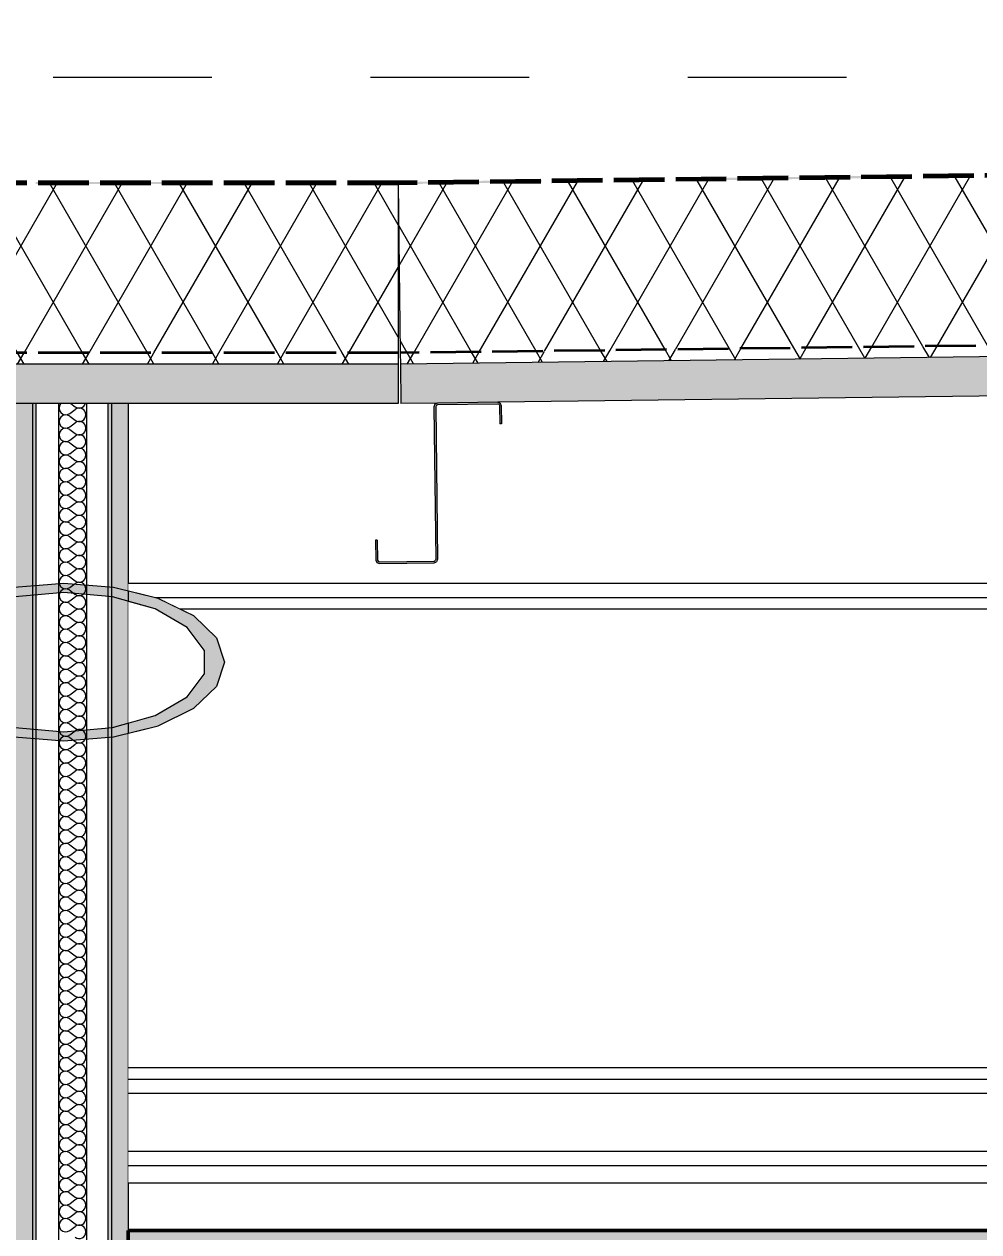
# Model space of a CAD drawing. Header units: millimetres. Extents: x -48147 to 1403542, y -455564 to 18123.
# Drawn here: x 1378454 to 1379303, y -434819 to -433745 of the extents above; entities that cross this region are included whole.
import ezdxf

# ---------------------------------------------------------------- set-up
doc = ezdxf.new("R2010")
doc.units = ezdxf.units.MM
doc.header["$MEASUREMENT"] = 0
for name, pattern in [('Dashed', [2822.222233, 1411.111116, -1411.111116]), ('Hidden Line', [55, 45, -10]), ('Wipeout_Contour', [1000, 0, -1000])]:
    doc.linetypes.add(name, pattern=pattern)
for name, color, linetype, lineweight, true_color in [('0_Pen_No__105', 7, 'Continuous', 15, 0xa6a6a6), ('New_A-20-M_Ceiling_Pen_No__107', 7, 'Continuous', 15, 0xa6a6a6), ('New_A-20-M_Ceiling_Pen_No__29', 7, 'Continuous', 50, 0x2a2a2a), ('New_A-20-M_Roof_Pen_No__147', 7, 'Continuous', 0, 0x606060), ('New_A-20-M_Roof_Pen_No__149', 7, 'Continuous', 0, 0x2a2a2a), ('New_A-20-M_Roof_Pen_No__162', 7, 'Continuous', 0, 0xe47200), ('New_A-20-M_Roof_Pen_No__81', 7, 'Continuous', 20, 0x6a6a6a), ('New_A-25-M_Wall_Int_Pen_No__107', 7, 'Continuous', 15, 0xa6a6a6)]:
    doc.layers.add(name, color=color, linetype=linetype, lineweight=lineweight, true_color=true_color)
for name, color, linetype, lineweight in [('0_Pen_No__85', 8, 'Continuous', 20), ('New_A-20-M_Roof_Pen_No__193', 7, 'Continuous', 18), ('New_A-20-M_Roof_Pen_No__195', 7, 'Continuous', 35), ('New_A-20-M_Roof_Pen_No__4', 7, 'Continuous', 20), ('New_A-20-M_Roof_Pen_No__85', 8, 'Continuous', 20), ('New_A-25-M_Wall_Int_Pen_No__1', 7, 'Continuous', 13), ('New_A-95-D_1_20_Pen_No__1', 7, 'Continuous', 13), ('S-280-M_STRUCT_FRAME.IFC Import_Pen_No__1', 7, 'Continuous', 13), ('S-280-M_STRUCT_FRAME.IFC Import_Pen_No__160', 5, 'Continuous', 200), ('S-280-M_STRUCT_FRAME.IFC Import_Pen_No__90', 8, 'Continuous', 20)]:
    doc.layers.add(name, color=color, linetype=linetype, lineweight=lineweight)
for name, color, linetype in [('New_A-20-M_Ceiling', 7, 'Continuous'), ('New_A-20-M_Roof', 7, 'Continuous'), ('New_A-25-M_Wall_Int', 7, 'Continuous'), ('New_A-95-D_1_20', 7, 'Continuous'), ('S-280-M_STRUCT_FRAME.IFC Import', 7, 'Continuous')]:
    doc.layers.add(name, color=color, linetype=linetype)
doc.styles.add('GENERATED_STYLE_1', font='')
doc.styles.get('GENERATED_STYLE_1').set_extended_font_data('Arial')
doc.dimstyles.new('GENERATED_STYLE__2', dxfattribs={"dimtxt": 125, "dimasz": 47.5, "dimexe": 0.18, "dimexo": 50, "dimgap": 0.09, "dimtad": 1, "dimdec": 0, "dimzin": 0, "dimdsep": 46, "dimtxsty": 'GENERATED_STYLE_1', "dimblk": 'ARROWHEAD_2', "dimblk1": 'ARROWHEAD_2', "dimblk2": 'ARROWHEAD_2', "dimcen": 0.09, "dimclrd": 7, "dimclre": 7, "dimclrt": 7, "dimadec": 0, "dimazin": 0, "dimtfac": 1, "dimtdec": 4, "dimtmove": 0, "dimatfit": 3, "dimfxl": 1, "dimtolj": 1, "dimtzin": 0, "dimarcsym": 0})
doc.dimstyles.new('GENERATED_STYLE__8', dxfattribs={"dimtxt": 0.18, "dimasz": 182.4, "dimexe": 0.18, "dimexo": 0.0625, "dimgap": 0.09, "dimtad": 0, "dimtih": 1, "dimtoh": 1, "dimdec": 4, "dimzin": 0, "dimdsep": 46, "dimcen": 0.09, "dimadec": 0, "dimazin": 0, "dimtfac": 1, "dimtdec": 4, "dimtmove": 0, "dimatfit": 3, "dimldrblk": 'ARROWHEAD_5', "dimfxl": 1, "dimtolj": 1, "dimtzin": 0, "dimarcsym": 0})
pattern_1 = [(60, (1418663.247, -449992.53), (-43.30127, 25), []), (120, (1418663.247, -449992.53), (43.30127, 25), [])]

# ---------------------------------------------------------------- blocks, each defined once
blk = doc.blocks.new('*X43', base_point=(1418663.2, -449992.5))
at = {"layer": 'New_A-25-M_Wall_Int_Pen_No__107', "linetype": 'Continuous'}
for p, q in [((1378494.4, -434091.3), (1378499.2, -434087.8)), ((1378495.3, -434082.5), (1378499.2, -434085.4)), ((1378494.4, -434093.7), (1378499.2, -434097.3)), ((1378494.4, -434103.2), (1378499.2, -434099.7)), ((1378494.4, -434105.6), (1378499.2, -434109.2)), ((1378494.4, -434115.1), (1378499.2, -434111.6)), ((1378494.4, -434117.5), (1378499.2, -434121.1)), ((1378494.4, -434127.1), (1378499.2, -434123.5)), ((1378494.4, -434129.4), (1378499.2, -434133)), ((1378494.4, -434139), (1378499.2, -434135.4)), ((1378494.4, -434141.3), (1378499.2, -434144.9)), ((1378494.4, -434150.9), (1378499.2, -434147.3)), ((1378494.4, -434153.2), (1378499.2, -434156.8)), ((1378494.4, -434162.8), (1378499.2, -434159.2)), ((1378494.4, -434165.1), (1378499.2, -434168.7)), ((1378494.4, -434174.7), (1378499.2, -434171.1)), ((1378494.4, -434177.1), (1378499.2, -434180.6)), ((1378494.4, -434186.6), (1378499.2, -434183)), ((1378494.4, -434189), (1378499.2, -434192.5)), ((1378494.4, -434198.5), (1378499.2, -434194.9)), ((1378494.4, -434200.9), (1378499.2, -434204.4)), ((1378494.4, -434210.4), (1378499.2, -434206.8)), ((1378494.4, -434212.8), (1378499.2, -434216.3)), ((1378494.4, -434222.3), (1378499.2, -434218.7)), ((1378494.4, -434224.7), (1378499.2, -434228.2)), ((1378494.4, -434234.2), (1378499.2, -434230.6)), ((1378494.4, -434236.6), (1378499.2, -434240.1)), ((1378494.4, -434246.1), (1378499.2, -434242.5)), ((1378494.4, -434248.5), (1378499.2, -434252.1)), ((1378494.4, -434258), (1378499.2, -434254.4)), ((1378494.4, -434260.4), (1378499.2, -434264)), ((1378494.4, -434269.9), (1378499.2, -434266.3)), ((1378494.4, -434272.3), (1378499.2, -434275.9)), ((1378494.4, -434281.8), (1378499.2, -434278.2)), ((1378494.4, -434284.2), (1378499.2, -434287.8)), ((1378494.4, -434293.7), (1378499.2, -434290.1)), ((1378494.4, -434296.1), (1378499.2, -434299.7)), ((1378494.4, -434305.6), (1378499.2, -434302.1)), ((1378494.4, -434308), (1378499.2, -434311.6)), ((1378494.4, -434317.5), (1378499.2, -434314)), ((1378494.4, -434319.9), (1378499.2, -434323.5)), ((1378494.4, -434329.4), (1378499.2, -434325.9)), ((1378494.4, -434331.8), (1378499.2, -434335.4)), ((1378494.4, -434341.3), (1378499.2, -434337.8)), ((1378494.4, -434343.7), (1378499.2, -434347.3)), ((1378494.4, -434353.2), (1378499.2, -434349.7)), ((1378494.4, -434355.6), (1378499.2, -434359.2)), ((1378494.4, -434365.1), (1378499.2, -434361.6)), ((1378494.4, -434367.5), (1378499.2, -434371.1)), ((1378494.4, -434377.1), (1378499.2, -434373.5)), ((1378494.4, -434379.4), (1378499.2, -434383)), ((1378494.4, -434389), (1378499.2, -434385.4)), ((1378494.4, -434391.3), (1378499.2, -434394.9)), ((1378494.4, -434400.9), (1378499.2, -434397.3)), ((1378494.4, -434403.2), (1378499.2, -434406.8)), ((1378494.4, -434412.8), (1378499.2, -434409.2)), ((1378494.4, -434415.1), (1378499.2, -434418.7)), ((1378494.4, -434424.7), (1378499.2, -434421.1)), ((1378494.4, -434427.1), (1378499.2, -434430.6)), ((1378494.4, -434436.6), (1378499.2, -434433)), ((1378494.4, -434439), (1378499.2, -434442.5)), ((1378494.4, -434448.5), (1378499.2, -434444.9)), ((1378494.4, -434450.9), (1378499.2, -434454.4)), ((1378494.4, -434460.4), (1378499.2, -434456.8)), ((1378494.4, -434462.8), (1378499.2, -434466.3)), ((1378494.4, -434472.3), (1378499.2, -434468.7)), ((1378494.4, -434474.7), (1378499.2, -434478.2)), ((1378494.4, -434484.2), (1378499.2, -434480.6)), ((1378494.4, -434486.6), (1378499.2, -434490.1)), ((1378494.4, -434496.1), (1378499.2, -434492.5)), ((1378494.4, -434498.5), (1378499.2, -434502.1)), ((1378494.4, -434508), (1378499.2, -434504.4)), ((1378494.4, -434510.4), (1378499.2, -434514)), ((1378494.4, -434519.9), (1378499.2, -434516.3)), ((1378494.4, -434522.3), (1378499.2, -434525.9)), ((1378494.4, -434531.8), (1378499.2, -434528.2)), ((1378494.4, -434534.2), (1378499.2, -434537.8)), ((1378494.4, -434543.7), (1378499.2, -434540.1)), ((1378494.4, -434546.1), (1378499.2, -434549.7)), ((1378494.4, -434555.6), (1378499.2, -434552.1)), ((1378494.4, -434558), (1378499.2, -434561.6)), ((1378494.4, -434567.5), (1378499.2, -434564)), ((1378494.4, -434569.9), (1378499.2, -434573.5)), ((1378494.4, -434579.4), (1378499.2, -434575.9)), ((1378494.4, -434581.8), (1378499.2, -434585.4)), ((1378494.4, -434591.3), (1378499.2, -434587.8)), ((1378494.4, -434593.7), (1378499.2, -434597.3)), ((1378494.4, -434603.2), (1378499.2, -434599.7)), ((1378494.4, -434605.6), (1378499.2, -434609.2)), ((1378494.4, -434615.1), (1378499.2, -434611.6)), ((1378494.4, -434617.5), (1378499.2, -434621.1)), ((1378494.4, -434627.1), (1378499.2, -434623.5)), ((1378494.4, -434629.4), (1378499.2, -434633)), ((1378494.4, -434639), (1378499.2, -434635.4)), ((1378494.4, -434641.3), (1378499.2, -434644.9)), ((1378494.4, -434650.9), (1378499.2, -434647.3)), ((1378494.4, -434653.2), (1378499.2, -434656.8)), ((1378494.4, -434662.8), (1378499.2, -434659.2)), ((1378494.4, -434665.1), (1378499.2, -434668.7)), ((1378494.4, -434674.7), (1378499.2, -434671.1)), ((1378494.4, -434677.1), (1378499.2, -434680.6)), ((1378494.4, -434686.6), (1378499.2, -434683)), ((1378494.4, -434689), (1378499.2, -434692.5)), ((1378494.4, -434698.5), (1378499.2, -434694.9)), ((1378494.4, -434700.9), (1378499.2, -434704.4)), ((1378494.4, -434710.4), (1378499.2, -434706.8)), ((1378494.4, -434712.8), (1378499.2, -434716.3)), ((1378494.4, -434722.3), (1378499.2, -434718.7)), ((1378494.4, -434724.7), (1378499.2, -434728.2)), ((1378494.4, -434734.2), (1378499.2, -434730.6)), ((1378494.4, -434736.6), (1378499.2, -434740.1)), ((1378494.4, -434746.1), (1378499.2, -434742.5)), ((1378494.4, -434748.5), (1378499.2, -434752.1)), ((1378494.4, -434758), (1378499.2, -434754.4)), ((1378494.4, -434760.4), (1378499.2, -434764)), ((1378494.4, -434769.9), (1378499.2, -434766.3)), ((1378494.4, -434772.3), (1378499.2, -434775.9)), ((1378494.4, -434781.8), (1378499.2, -434778.2)), ((1378494.4, -434784.2), (1378499.2, -434787.8)), ((1378494.4, -434793.7), (1378499.2, -434790.1)), ((1378494.4, -434796.1), (1378499.2, -434799.7)), ((1378494.4, -434805.6), (1378499.2, -434802.1)), ((1378494.4, -434808), (1378499.2, -434811.6)), ((1378494.4, -434817.5), (1378499.2, -434814))]:
    blk.add_line(p, q, dxfattribs=at)
for centre, start, end in [((1378490.8, -434086.6), 137.1564, 306.8699), ((1378502.7, -434080.6), 233.1301, 341.3371), ((1378502.7, -434092.5), 0, 126.8699), ((1378490.8, -434098.5), 53.1301, 306.8699), ((1378502.7, -434092.5), 233.1301, 0), ((1378502.7, -434104.4), 0, 126.8699), ((1378490.8, -434110.4), 53.1301, 306.8699), ((1378502.7, -434104.4), 233.1301, 0), ((1378502.7, -434116.3), 0, 126.8699), ((1378490.8, -434122.3), 53.1301, 306.8699), ((1378502.7, -434116.3), 233.1301, 0), ((1378502.7, -434128.2), 0, 126.8699), ((1378490.8, -434134.2), 53.1301, 306.8699), ((1378502.7, -434128.2), 233.1301, 0), ((1378490.8, -434146.1), 53.1301, 306.8699), ((1378502.7, -434140.1), 0, 126.8699), ((1378502.7, -434140.1), 233.1301, 0), ((1378490.8, -434158), 53.1301, 306.8699), ((1378502.7, -434152.1), 0, 126.8699), ((1378502.7, -434152.1), 233.1301, 0), ((1378490.8, -434169.9), 53.1301, 306.8699), ((1378502.7, -434164), 0, 126.8699), ((1378502.7, -434164), 233.1301, 0), ((1378490.8, -434181.8), 53.1301, 306.8699), ((1378502.7, -434175.9), 0, 126.8699), ((1378502.7, -434175.9), 233.1301, 0), ((1378502.7, -434187.8), 0, 126.8699), ((1378490.8, -434193.7), 53.1301, 306.8699), ((1378502.7, -434187.8), 233.1301, 0), ((1378502.7, -434199.7), 0, 126.8699), ((1378490.8, -434205.6), 53.1301, 306.8699), ((1378502.7, -434199.7), 233.1301, 0), ((1378502.7, -434211.6), 0, 126.8699), ((1378490.8, -434217.5), 53.1301, 306.8699), ((1378502.7, -434211.6), 233.1301, 0), ((1378502.7, -434223.5), 0, 126.8699), ((1378490.8, -434229.4), 53.1301, 306.8699), ((1378502.7, -434223.5), 233.1301, 0), ((1378502.7, -434235.4), 0, 126.8699), ((1378490.8, -434241.3), 53.1301, 306.8699), ((1378502.7, -434235.4), 233.1301, 0), ((1378490.8, -434253.2), 53.1301, 306.8699), ((1378502.7, -434247.3), 0, 126.8699), ((1378502.7, -434247.3), 233.1301, 0), ((1378490.8, -434265.1), 53.1301, 306.8699), ((1378502.7, -434259.2), 0, 126.8699), ((1378502.7, -434259.2), 233.1301, 0), ((1378490.8, -434277.1), 53.1301, 306.8699), ((1378502.7, -434271.1), 0, 126.8699), ((1378502.7, -434271.1), 233.1301, 0), ((1378490.8, -434289), 53.1301, 306.8699), ((1378502.7, -434283), 0, 126.8699), ((1378502.7, -434283), 233.1301, 0), ((1378502.7, -434294.9), 0, 126.8699), ((1378490.8, -434300.9), 53.1301, 306.8699), ((1378502.7, -434294.9), 233.1301, 0), ((1378502.7, -434306.8), 0, 126.8699), ((1378490.8, -434312.8), 53.1301, 306.8699), ((1378502.7, -434306.8), 233.1301, 0), ((1378502.7, -434318.7), 0, 126.8699), ((1378490.8, -434324.7), 53.1301, 306.8699), ((1378502.7, -434318.7), 233.1301, 0), ((1378502.7, -434330.6), 0, 126.8699), ((1378490.8, -434336.6), 53.1301, 306.8699), ((1378502.7, -434330.6), 233.1301, 0), ((1378502.7, -434342.5), 0, 126.8699), ((1378490.8, -434348.5), 53.1301, 306.8699), ((1378502.7, -434342.5), 233.1301, 0), ((1378490.8, -434360.4), 53.1301, 306.8699), ((1378502.7, -434354.4), 0, 126.8699), ((1378502.7, -434354.4), 233.1301, 0), ((1378490.8, -434372.3), 53.1301, 306.8699), ((1378502.7, -434366.3), 0, 126.8699), ((1378502.7, -434366.3), 233.1301, 0), ((1378490.8, -434384.2), 53.1301, 306.8699), ((1378502.7, -434378.2), 0, 126.8699), ((1378502.7, -434378.2), 233.1301, 0), ((1378490.8, -434396.1), 53.1301, 306.8699), ((1378502.7, -434390.1), 0, 126.8699), ((1378502.7, -434390.1), 233.1301, 0), ((1378502.7, -434402.1), 0, 126.8699), ((1378490.8, -434408), 53.1301, 306.8699), ((1378502.7, -434402.1), 233.1301, 0), ((1378502.7, -434414), 0, 126.8699), ((1378490.8, -434419.9), 53.1301, 306.8699), ((1378502.7, -434414), 233.1301, 0), ((1378502.7, -434425.9), 0, 126.8699), ((1378490.8, -434431.8), 53.1301, 306.8699), ((1378502.7, -434425.9), 233.1301, 0), ((1378502.7, -434437.8), 0, 126.8699), ((1378490.8, -434443.7), 53.1301, 306.8699), ((1378502.7, -434437.8), 233.1301, 0), ((1378502.7, -434449.7), 0, 126.8699), ((1378490.8, -434455.6), 53.1301, 306.8699), ((1378502.7, -434449.7), 233.1301, 0), ((1378490.8, -434467.5), 53.1301, 306.8699), ((1378502.7, -434461.6), 0, 126.8699), ((1378502.7, -434461.6), 233.1301, 0), ((1378490.8, -434479.4), 53.1301, 306.8699), ((1378502.7, -434473.5), 0, 126.8699), ((1378502.7, -434473.5), 233.1301, 0), ((1378490.8, -434491.3), 53.1301, 306.8699), ((1378502.7, -434485.4), 0, 126.8699), ((1378502.7, -434485.4), 233.1301, 0), ((1378490.8, -434503.2), 53.1301, 306.8699), ((1378502.7, -434497.3), 0, 126.8699), ((1378502.7, -434497.3), 233.1301, 0), ((1378502.7, -434509.2), 0, 126.8699), ((1378490.8, -434515.1), 53.1301, 306.8699), ((1378502.7, -434509.2), 233.1301, 0), ((1378502.7, -434521.1), 0, 126.8699), ((1378490.8, -434527.1), 53.1301, 306.8699), ((1378502.7, -434521.1), 233.1301, 0), ((1378502.7, -434533), 0, 126.8699), ((1378490.8, -434539), 53.1301, 306.8699), ((1378502.7, -434533), 233.1301, 0), ((1378502.7, -434544.9), 0, 126.8699), ((1378490.8, -434550.9), 53.1301, 306.8699), ((1378502.7, -434544.9), 233.1301, 0), ((1378502.7, -434556.8), 0, 126.8699), ((1378490.8, -434562.8), 53.1301, 306.8699), ((1378502.7, -434556.8), 233.1301, 0), ((1378490.8, -434574.7), 53.1301, 306.8699), ((1378502.7, -434568.7), 0, 126.8699), ((1378502.7, -434568.7), 233.1301, 0), ((1378490.8, -434586.6), 53.1301, 306.8699), ((1378502.7, -434580.6), 0, 126.8699), ((1378502.7, -434580.6), 233.1301, 0), ((1378490.8, -434598.5), 53.1301, 306.8699), ((1378502.7, -434592.5), 0, 126.8699), ((1378502.7, -434592.5), 233.1301, 0), ((1378490.8, -434610.4), 53.1301, 306.8699), ((1378502.7, -434604.4), 0, 126.8699), ((1378502.7, -434604.4), 233.1301, 0), ((1378502.7, -434616.3), 0, 126.8699), ((1378490.8, -434622.3), 53.1301, 306.8699), ((1378502.7, -434616.3), 233.1301, 0), ((1378502.7, -434628.2), 0, 126.8699), ((1378490.8, -434634.2), 53.1301, 306.8699), ((1378502.7, -434628.2), 233.1301, 0), ((1378502.7, -434640.1), 0, 126.8699), ((1378490.8, -434646.1), 53.1301, 306.8699), ((1378502.7, -434640.1), 233.1301, 0), ((1378502.7, -434652.1), 0, 126.8699), ((1378490.8, -434658), 53.1301, 306.8699), ((1378502.7, -434652.1), 233.1301, 0), ((1378502.7, -434664), 0, 126.8699), ((1378490.8, -434669.9), 53.1301, 306.8699), ((1378502.7, -434664), 233.1301, 0), ((1378490.8, -434681.8), 53.1301, 306.8699), ((1378502.7, -434675.9), 0, 126.8699), ((1378502.7, -434675.9), 233.1301, 0), ((1378490.8, -434693.7), 53.1301, 306.8699), ((1378502.7, -434687.8), 0, 126.8699), ((1378502.7, -434687.8), 233.1301, 0), ((1378490.8, -434705.6), 53.1301, 306.8699), ((1378502.7, -434699.7), 0, 126.8699), ((1378502.7, -434699.7), 233.1301, 0), ((1378490.8, -434717.5), 53.1301, 306.8699), ((1378502.7, -434711.6), 0, 126.8699), ((1378502.7, -434711.6), 233.1301, 0), ((1378502.7, -434723.5), 0, 126.8699), ((1378490.8, -434729.4), 53.1301, 306.8699), ((1378502.7, -434723.5), 233.1301, 0), ((1378502.7, -434735.4), 0, 126.8699), ((1378490.8, -434741.3), 53.1301, 306.8699), ((1378502.7, -434735.4), 233.1301, 0), ((1378502.7, -434747.3), 0, 126.8699), ((1378490.8, -434753.2), 53.1301, 306.8699), ((1378502.7, -434747.3), 233.1301, 0), ((1378502.7, -434759.2), 0, 126.8699), ((1378490.8, -434765.1), 53.1301, 306.8699), ((1378502.7, -434759.2), 233.1301, 0), ((1378502.7, -434771.1), 0, 126.8699), ((1378490.8, -434777.1), 53.1301, 306.8699), ((1378502.7, -434771.1), 233.1301, 0), ((1378502.7, -434783), 0, 126.8699), ((1378490.8, -434789), 53.1301, 306.8699), ((1378502.7, -434783), 233.1301, 0), ((1378490.8, -434800.9), 53.1301, 306.8699), ((1378502.7, -434794.9), 0, 126.8699), ((1378502.7, -434794.9), 233.1301, 0), ((1378490.8, -434812.8), 53.1301, 306.8699), ((1378502.7, -434806.8), 0, 126.8699), ((1378502.7, -434806.8), 233.1301, 0), ((1378502.7, -434818.7), 0, 126.8699), ((1378502.7, -434818.7), 233.1301, 0)]:
    blk.add_arc(centre, 5.95, start, end, dxfattribs=at)
blk = doc.blocks.new('Section Elem_15_1', base_point=(1418663.2, -449992.5))
at = {"layer": 'New_A-25-M_Wall_Int_Pen_No__107', "linetype": 'Continuous'}
blk.add_hatch(color=256, dxfattribs=at).paths.add_polyline_path([(1378461.3, -434082.5), (1378446.3, -434082.5), (1378446.3, -437842.5), (1378461.3, -437842.5)])
at = {"layer": 'New_A-25-M_Wall_Int_Pen_No__107', "linetype": 'Continuous', "lineweight": 0, "true_color": 0x535353}
blk.add_hatch(color=251, dxfattribs=at).paths.add_polyline_path([(1378464.3, -434082.5), (1378461.3, -434082.5), (1378461.3, -437842.5), (1378464.3, -437842.5)])
at = {"layer": 'New_A-25-M_Wall_Int_Pen_No__1', "linetype": 'Continuous'}
blk.add_line((1378546.3, -434082.5), (1378546.3, -437842.5), dxfattribs=at)
at = {"color": 254, "linetype": 'Wipeout_Contour', "lineweight": 0, "ltscale": 5783089.635194167}
blk.add_wipeout([(1378484.3, -434082.5), (1378464.3, -434082.5), (1378464.3, -437842.5), (1378484.3, -437842.5)], dxfattribs=at).dxf.layer = 'New_A-25-M_Wall_Int'
at = {"layer": 'New_A-25-M_Wall_Int_Pen_No__1', "linetype": 'Continuous'}
for p, q in [((1378461.3, -434082.5), (1378461.3, -437842.5)), ((1378464.3, -434082.5), (1378464.3, -437842.5))]:
    blk.add_line(p, q, dxfattribs=at)
at = {"color": 254, "linetype": 'Wipeout_Contour', "lineweight": 0, "ltscale": 5783175.445938991}
blk.add_wipeout([(1378509.3, -434082.5), (1378484.3, -434082.5), (1378484.3, -437842.5), (1378509.3, -437842.5)], dxfattribs=at).dxf.layer = 'New_A-25-M_Wall_Int'
at = {"layer": 'New_A-25-M_Wall_Int_Pen_No__1', "linetype": 'Continuous'}
blk.add_line((1378484.3, -434082.5), (1378484.3, -437842.5), dxfattribs=at)
at = {"layer": 'New_A-25-M_Wall_Int'}
blk.add_blockref('*X43', (1418663.2, -449992.5), dxfattribs=at)
at = {"color": 254, "linetype": 'Wipeout_Contour', "lineweight": 0, "ltscale": 5783259.349884127}
blk.add_wipeout([(1378528.3, -434082.5), (1378509.3, -434082.5), (1378509.3, -437842.5), (1378528.3, -437842.5)], dxfattribs=at).dxf.layer = 'New_A-25-M_Wall_Int'
at = {"layer": 'New_A-25-M_Wall_Int_Pen_No__107', "linetype": 'Continuous', "lineweight": 0, "true_color": 0x535353}
blk.add_hatch(color=251, dxfattribs=at).paths.add_polyline_path([(1378531.3, -434082.5), (1378528.3, -434082.5), (1378528.3, -437842.5), (1378531.3, -437842.5)])
at = {"layer": 'New_A-25-M_Wall_Int_Pen_No__107', "linetype": 'Continuous'}
blk.add_hatch(color=256, dxfattribs=at).paths.add_polyline_path([(1378546.3, -437842.5), (1378546.3, -434082.5), (1378531.3, -434082.5), (1378531.3, -437842.5)])
at = {"layer": 'New_A-25-M_Wall_Int_Pen_No__1', "linetype": 'Continuous'}
for p, q in [((1378509.3, -434082.5), (1378509.3, -437842.5)), ((1378528.3, -434082.5), (1378528.3, -437842.5)), ((1378531.3, -434082.5), (1378531.3, -437842.5))]:
    blk.add_line(p, q, dxfattribs=at)
blk = doc.blocks.new('*X209', base_point=(1418663.2, -449992.5))
at = {"layer": 'New_A-20-M_Roof_Pen_No__162', "linetype": 'Continuous'}
for points in [[(1378914, -433883.9), (1378786.3, -433885.5), (1378786.3, -433887.5), (1378914, -433885.9)], [(1379064, -433884), (1379214, -433882.1), (1379214, -433880.1), (1379064, -433882)]]:
    blk.add_hatch(color=256, dxfattribs=at).paths.add_polyline_path(points)
blk = doc.blocks.new('Section Elem_176_1', base_point=(1418663.2, -449992.5))
at = {"layer": 'New_A-20-M_Roof_Pen_No__4', "linetype": 'Continuous'}
for p, q in [((1380021.1, -434067), (1378874.8, -434081.4)), ((1378821.2, -434082.1), (1378788.8, -434082.5)), ((1378874.8, -434081.4), (1378821.2, -434082.1))]:
    blk.add_line(p, q, dxfattribs=at)
at = {"color": 254, "linetype": 'Wipeout_Contour', "lineweight": 0, "ltscale": 5800312.534582316}
blk.add_wipeout([(1378786.3, -433885.5), (1378786.3, -433887.5), (1388537.3, -433765), (1388537.3, -433763)], dxfattribs=at).dxf.layer = 'New_A-20-M_Roof'
at = {"layer": 'New_A-20-M_Roof'}
blk.add_blockref('*X209', (1418663.2, -449992.5), dxfattribs=at)
at = {"color": 254, "linetype": 'Wipeout_Contour', "lineweight": 0, "ltscale": 5800407.137525157}
blk.add_wipeout([(1378786.3, -433887.5), (1378788.2, -434037.5), (1388539.2, -433915), (1388537.3, -433765)], dxfattribs=at).dxf.layer = 'New_A-20-M_Roof'
at = {"layer": 'New_A-20-M_Roof_Pen_No__85', "linetype": 'Continuous'}
h = blk.add_hatch(dxfattribs=at)
h.set_pattern_fill('Batt_Insulation_0001', color=256, style=0, pattern_type=2)
h.set_pattern_definition(pattern_1)
h.paths.add_polyline_path([(1378786.3, -433887.5), (1378788.2, -434037.5), (1388539.2, -433915), (1388537.3, -433765)])
at = {"layer": 'New_A-20-M_Roof_Pen_No__195', "linetype": 'Hidden Line'}
for p, q in [((1388537.3, -433763), (1378786.3, -433885.5)), ((1388537.3, -433765), (1378786.3, -433887.5))]:
    blk.add_line(p, q, dxfattribs=at)
at = {"color": 254, "linetype": 'Wipeout_Contour', "lineweight": 0, "ltscale": 5800506.718729067}
blk.add_wipeout([(1378788.2, -434037.5), (1378788.3, -434047.5), (1388539.3, -433925), (1388539.2, -433915)], dxfattribs=at).dxf.layer = 'New_A-20-M_Roof'
at = {"layer": 'New_A-20-M_Roof_Pen_No__81', "linetype": 'Continuous', "lineweight": 0, "true_color": 0x353535}
blk.add_hatch(color=250, dxfattribs=at).paths.add_polyline_path([(1378788.3, -434047.5), (1378788.8, -434082.5), (1388539.8, -433960), (1388539.3, -433925)])
at = {"layer": 'New_A-20-M_Roof_Pen_No__85', "linetype": 'Continuous'}
h = blk.add_hatch(dxfattribs=at)
h.set_pattern_fill('Batt_Insulation_0001', color=256, style=0, pattern_type=2)
h.set_pattern_definition(pattern_1)
h.paths.add_polyline_path([(1378788.2, -434037.5), (1378788.3, -434047.5), (1388539.3, -433925), (1388539.2, -433915)])
at = {"layer": 'New_A-20-M_Roof_Pen_No__147', "linetype": 'Continuous'}
blk.add_line((1378788.3, -434047.5), (1378788.8, -434082.5), dxfattribs=at)
at = {"layer": 'New_A-20-M_Roof_Pen_No__149', "linetype": 'Continuous'}
blk.add_line((1388539.3, -433925), (1378788.3, -434047.5), dxfattribs=at)
at = {"layer": 'New_A-20-M_Roof_Pen_No__193', "linetype": 'Continuous', "flags": 128}
blk.add_lwpolyline([(1378786.3, -433885.5), (1378786.3, -433887.5), (1378788.2, -434037.5), (1378788.3, -434047.5)], dxfattribs=at)
at = {"layer": 'New_A-20-M_Roof_Pen_No__195', "linetype": 'Hidden Line'}
blk.add_line((1388539.2, -433915), (1378788.2, -434037.5), dxfattribs=at)
blk = doc.blocks.new('*X215', base_point=(1418663.2, -449992.5))
at = {"layer": 'New_A-20-M_Roof_Pen_No__162', "linetype": 'Continuous'}
for points in [[(1378614, -433885.5), (1378464, -433885.5), (1378464, -433887.5), (1378614, -433887.5)], [(1378786.3, -433885.5), (1378764, -433885.5), (1378764, -433887.5), (1378786.3, -433887.5)]]:
    blk.add_hatch(color=256, dxfattribs=at).paths.add_polyline_path(points)
blk = doc.blocks.new('Section Elem_179_1', base_point=(1418663.2, -449992.5))
at = {"layer": 'New_A-20-M_Roof_Pen_No__4', "linetype": 'Continuous'}
for p, q in [((1378446.3, -434082.5), (1378336.3, -434082.5)), ((1378786.3, -434082.5), (1378546.3, -434082.5))]:
    blk.add_line(p, q, dxfattribs=at)
at = {"layer": 'New_A-20-M_Roof_Pen_No__4', "linetype": 'Continuous', "flags": 128}
blk.add_lwpolyline([(1378546.3, -434082.5), (1378531.3, -434082.5), (1378528.3, -434082.5), (1378509.3, -434082.5), (1378484.3, -434082.5), (1378464.3, -434082.5), (1378461.3, -434082.5), (1378446.3, -434082.5)], dxfattribs=at)
at = {"color": 254, "linetype": 'Wipeout_Contour', "lineweight": 0, "ltscale": 5780918.562794045}
blk.add_wipeout([(1378786.3, -433887.5), (1378786.3, -433885.5), (1378336.3, -433885.5), (1378336.3, -433887.5)], dxfattribs=at).dxf.layer = 'New_A-20-M_Roof'
at = {"layer": 'New_A-20-M_Roof'}
blk.add_blockref('*X215', (1418663.2, -449992.5), dxfattribs=at)
at = {"color": 254, "linetype": 'Wipeout_Contour', "lineweight": 0, "ltscale": 5781009.843993024}
blk.add_wipeout([(1378786.3, -433887.5), (1378336.3, -433887.5), (1378336.3, -434037.5), (1378786.3, -434037.5)], dxfattribs=at).dxf.layer = 'New_A-20-M_Roof'
at = {"layer": 'New_A-20-M_Roof_Pen_No__85', "linetype": 'Continuous'}
h = blk.add_hatch(dxfattribs=at)
h.set_pattern_fill('Batt_Insulation_0001', color=256, style=0, pattern_type=2)
h.set_pattern_definition(pattern_1)
h.paths.add_polyline_path([(1378786.3, -433887.5), (1378336.3, -433887.5), (1378336.3, -434037.5), (1378786.3, -434037.5)])
at = {"layer": 'New_A-20-M_Roof_Pen_No__195', "linetype": 'Hidden Line'}
for p, q in [((1378786.3, -433885.5), (1378336.3, -433885.5)), ((1378786.3, -433887.5), (1378336.3, -433887.5))]:
    blk.add_line(p, q, dxfattribs=at)
at = {"color": 254, "linetype": 'Wipeout_Contour', "lineweight": 0, "ltscale": 5781105.930615711}
blk.add_wipeout([(1378336.3, -434037.5), (1378336.3, -434047.5), (1378786.3, -434047.5), (1378786.3, -434037.5)], dxfattribs=at).dxf.layer = 'New_A-20-M_Roof'
at = {"layer": 'New_A-20-M_Roof_Pen_No__81', "linetype": 'Continuous', "lineweight": 0, "true_color": 0x353535}
blk.add_hatch(color=250, dxfattribs=at).paths.add_polyline_path([(1378336.3, -434047.5), (1378336.3, -434082.5), (1378786.3, -434082.5), (1378786.3, -434047.5)])
at = {"layer": 'New_A-20-M_Roof_Pen_No__85', "linetype": 'Continuous'}
h = blk.add_hatch(dxfattribs=at)
h.set_pattern_fill('Batt_Insulation_0001', color=256, style=0, pattern_type=2)
h.set_pattern_definition(pattern_1)
h.paths.add_polyline_path([(1378336.3, -434037.5), (1378336.3, -434047.5), (1378786.3, -434047.5), (1378786.3, -434037.5)])
at = {"layer": 'New_A-20-M_Roof_Pen_No__147', "linetype": 'Continuous'}
for p, q in [((1378336.3, -434047.5), (1378336.3, -434082.5)), ((1378786.3, -434047.5), (1378786.3, -434082.5))]:
    blk.add_line(p, q, dxfattribs=at)
at = {"layer": 'New_A-20-M_Roof_Pen_No__149', "linetype": 'Continuous'}
blk.add_line((1378786.3, -434047.5), (1378336.3, -434047.5), dxfattribs=at)
at = {"layer": 'New_A-20-M_Roof_Pen_No__193', "linetype": 'Continuous', "flags": 128}
for points in [[(1378336.3, -433885.5), (1378336.3, -433887.5), (1378336.3, -434037.5), (1378336.3, -434047.5)], [(1378786.3, -433885.5), (1378786.3, -433887.5), (1378786.3, -434037.5), (1378786.3, -434047.5)]]:
    blk.add_lwpolyline(points, dxfattribs=at)
at = {"layer": 'New_A-20-M_Roof_Pen_No__195', "linetype": 'Hidden Line'}
blk.add_line((1378786.3, -434037.5), (1378336.3, -434037.5), dxfattribs=at)
blk = doc.blocks.new('Section Elem_239_1', base_point=(1418663.2, -449992.5))
at = {"layer": 'New_A-20-M_Ceiling_Pen_No__107', "linetype": 'Continuous'}
blk.add_hatch(color=256, dxfattribs=at).paths.add_polyline_path([(1378546.3, -434842.5), (1380058.9, -434842.5), (1380058.9, -434817.5), (1378546.3, -434817.5)])
at = {"layer": 'New_A-20-M_Ceiling_Pen_No__29', "linetype": 'Continuous'}
for p, q in [((1378546.3, -434817.5), (1378546.3, -434842.5)), ((1380058.9, -434817.5), (1378546.3, -434817.5)), ((1380058.9, -434842.5), (1378546.3, -434842.5))]:
    blk.add_line(p, q, dxfattribs=at)
blk = doc.blocks.new('Section Elem_302_1', base_point=(1418663.2, -449992.5))
at = {"color": 254, "linetype": 'Wipeout_Contour', "lineweight": 0, "ltscale": 5784161.660584519}
blk.add_wipeout([(1378546.3, -434695.9), (1378546.3, -434747.3), (1379750.3, -434747.3), (1379750.3, -434695.9)], dxfattribs=at).dxf.layer = 'S-280-M_STRUCT_FRAME.IFC Import'
at = {"color": 254, "linetype": 'Wipeout_Contour', "lineweight": 0, "ltscale": 5784217.218732819}
blk.add_wipeout([(1378546.3, -434775.6), (1379750.3, -434775.6), (1379750.3, -434760), (1378546.3, -434760)], dxfattribs=at).dxf.layer = 'S-280-M_STRUCT_FRAME.IFC Import'
at = {"layer": 'S-280-M_STRUCT_FRAME.IFC Import_Pen_No__90', "linetype": 'Continuous'}
blk.add_line((1379750.3, -434775.6), (1378546.3, -434775.6), dxfattribs=at)
at = {"color": 254, "linetype": 'Wipeout_Contour', "lineweight": 0, "ltscale": 5784205.601437036}
blk.add_wipeout([(1378546.3, -434760), (1379750.3, -434760), (1379750.3, -434756.3), (1378546.3, -434756.3)], dxfattribs=at).dxf.layer = 'S-280-M_STRUCT_FRAME.IFC Import'
at = {"color": 254, "linetype": 'Wipeout_Contour', "lineweight": 0, "ltscale": 5784197.964992021}
blk.add_wipeout([(1378546.3, -434756.3), (1379750.3, -434756.3), (1379750.3, -434747.3), (1378546.3, -434747.3)], dxfattribs=at).dxf.layer = 'S-280-M_STRUCT_FRAME.IFC Import'
at = {"layer": 'S-280-M_STRUCT_FRAME.IFC Import_Pen_No__90', "linetype": 'Continuous'}
for p, q in [((1379750.3, -434747.3), (1378546.3, -434747.3)), ((1379750.3, -434760), (1378546.3, -434760))]:
    blk.add_line(p, q, dxfattribs=at)
blk = doc.blocks.new('Section Elem_304_1', base_point=(1418663.2, -449992.5))
at = {"color": 254, "linetype": 'Wipeout_Contour', "lineweight": 0, "ltscale": 5784711.834246022}
blk.add_wipeout([(1380058.9, -434683.2), (1378546.3, -434683.2), (1378546.3, -434695.9), (1380058.9, -434695.9)], dxfattribs=at).dxf.layer = 'S-280-M_STRUCT_FRAME.IFC Import'
at = {"layer": 'S-280-M_STRUCT_FRAME.IFC Import_Pen_No__90', "linetype": 'Continuous'}
blk.add_line((1380058.9, -434695.9), (1378546.3, -434695.9), dxfattribs=at)
at = {"color": 254, "linetype": 'Wipeout_Contour', "lineweight": 0, "ltscale": 5784702.403588805}
blk.add_wipeout([(1380058.9, -434680.2), (1378546.3, -434680.2), (1378546.3, -434683.2), (1380058.9, -434683.2)], dxfattribs=at).dxf.layer = 'S-280-M_STRUCT_FRAME.IFC Import'
at = {"color": 254, "linetype": 'Wipeout_Contour', "lineweight": 0, "ltscale": 5784696.271945806}
blk.add_wipeout([(1380058.9, -434673), (1378546.3, -434673), (1378546.3, -434680.2), (1380058.9, -434680.2)], dxfattribs=at).dxf.layer = 'S-280-M_STRUCT_FRAME.IFC Import'
at = {"layer": 'S-280-M_STRUCT_FRAME.IFC Import_Pen_No__90', "linetype": 'Continuous'}
blk.add_line((1380058.9, -434683.2), (1378546.3, -434683.2), dxfattribs=at)
at = {"color": 254, "linetype": 'Wipeout_Contour', "lineweight": 0, "ltscale": 40492445.45621254}
blk.add_wipeout([(1378573, -434368.9), (1378546.3, -434375.6), (1378546.3, -434673), (1380058.9, -434673), (1380058.9, -434265.4), (1379784, -434265.4), (1379789.9, -434271.3), (1379799.8, -434290.8), (1379803.3, -434312.4), (1379799.8, -434334), (1379789.9, -434353.4), (1379774.5, -434368.9), (1379755, -434378.8), (1379733.4, -434382.2), (1379711.8, -434378.8), (1379692.4, -434368.9), (1379676.9, -434353.4), (1379667, -434334), (1379663.6, -434312.4), (1379667, -434290.8), (1379676.9, -434271.3), (1379682.8, -434265.4), (1378592.6, -434265.4), (1378604.6, -434271.3), (1378624.9, -434290.8), (1378631.9, -434312.4), (1378624.9, -434334), (1378604.6, -434353.4)], dxfattribs=at).dxf.layer = 'S-280-M_STRUCT_FRAME.IFC Import'
at = {"layer": 'S-280-M_STRUCT_FRAME.IFC Import_Pen_No__90', "linetype": 'Continuous'}
blk.add_line((1380058.9, -434673), (1378546.3, -434673), dxfattribs=at)
at = {"color": 254, "linetype": 'Wipeout_Contour', "lineweight": 0, "ltscale": 5783561.43393905}
blk.add_wipeout([(1378577.8, -434258.2), (1378592.6, -434265.4), (1379682.8, -434265.4), (1379690, -434258.2)], dxfattribs=at).dxf.layer = 'S-280-M_STRUCT_FRAME.IFC Import'
at = {"layer": 'S-280-M_STRUCT_FRAME.IFC Import_Pen_No__90', "linetype": 'Continuous'}
blk.add_line((1379682.8, -434265.4), (1378592.6, -434265.4), dxfattribs=at)
at = {"color": 254, "linetype": 'Wipeout_Contour', "lineweight": 0, "ltscale": 8675315.552183405}
blk.add_wipeout([(1379693.6, -434255.2), (1378570.5, -434255.2), (1378573, -434255.9), (1378577.8, -434258.2), (1379690, -434258.2), (1379692.4, -434255.9)], dxfattribs=at).dxf.layer = 'S-280-M_STRUCT_FRAME.IFC Import'
at = {"color": 254, "linetype": 'Wipeout_Contour', "lineweight": 0, "ltscale": 8675305.639126409}
blk.add_wipeout([(1379733.4, -434242.5), (1378546.3, -434242.5), (1378546.3, -434249.2), (1378570.5, -434255.2), (1379693.6, -434255.2), (1379711.8, -434245.9)], dxfattribs=at).dxf.layer = 'S-280-M_STRUCT_FRAME.IFC Import'
at = {"layer": 'S-280-M_STRUCT_FRAME.IFC Import_Pen_No__90', "linetype": 'Continuous'}
for p, q in [((1380058.9, -434242.5), (1378546.3, -434242.5)), ((1379693.6, -434255.2), (1378570.5, -434255.2))]:
    blk.add_line(p, q, dxfattribs=at)
blk = doc.blocks.new('Section Elem_313_1', base_point=(1418663.2, -449992.5))
at = {"layer": 'S-280-M_STRUCT_FRAME.IFC Import_Pen_No__1', "linetype": 'Continuous'}
for p, q in [((1378624.9, -434290.8), (1378631.9, -434312.4)), ((1378631.9, -434312.4), (1378624.9, -434334))]:
    blk.add_line(p, q, dxfattribs=at)
at = {"color": 254, "linetype": 'Wipeout_Contour', "lineweight": 0, "ltscale": 4336008.564545587}
blk.add_wipeout([(1378546.3, -434265), (1378570.4, -434265), (1378546.3, -434258.2)], dxfattribs=at).dxf.layer = 'S-280-M_STRUCT_FRAME.IFC Import'
at = {"color": 254, "linetype": 'Wipeout_Contour', "lineweight": 0, "ltscale": 5781399.312156193}
blk.add_wipeout([(1378546.3, -434265), (1378546.3, -434281.5), (1378598.6, -434281.5), (1378570.4, -434265)], dxfattribs=at).dxf.layer = 'S-280-M_STRUCT_FRAME.IFC Import'
at = {"color": 254, "linetype": 'Wipeout_Contour', "lineweight": 0, "ltscale": 5781462.309046667}
blk.add_wipeout([(1378546.3, -434301.6), (1378613.7, -434301.6), (1378598.6, -434281.5), (1378546.3, -434281.5)], dxfattribs=at).dxf.layer = 'S-280-M_STRUCT_FRAME.IFC Import'
at = {"layer": 'S-280-M_STRUCT_FRAME.IFC Import_Pen_No__1', "linetype": 'Continuous', "flags": 128}
blk.add_lwpolyline([(1378624.9, -434290.8), (1378604.6, -434271.3), (1378573, -434255.9), (1378533.2, -434245.9), (1378489, -434242.5), (1378444.9, -434245.9), (1378405, -434255.9), (1378373.4, -434271.3), (1378353.1, -434290.8)], dxfattribs=at)
at = {"color": 254, "linetype": 'Wipeout_Contour', "lineweight": 0, "ltscale": 5781501.471849888}
blk.add_wipeout([(1378613.7, -434301.6), (1378546.3, -434301.6), (1378546.3, -434323.1), (1378613.7, -434323.1)], dxfattribs=at).dxf.layer = 'S-280-M_STRUCT_FRAME.IFC Import'
at = {"layer": 'S-280-M_STRUCT_FRAME.IFC Import_Pen_No__1', "linetype": 'Continuous', "flags": 128}
blk.add_lwpolyline([(1378613.7, -434301.6), (1378598.6, -434281.5), (1378570.4, -434265), (1378532.3, -434254.3), (1378489, -434250.5), (1378445.8, -434254.3), (1378407.7, -434265), (1378379.4, -434281.5), (1378364.4, -434301.6)], dxfattribs=at)
at = {"color": 254, "linetype": 'Wipeout_Contour', "lineweight": 0, "ltscale": 5781512.388085631}
blk.add_wipeout([(1378613.7, -434323.1), (1378546.3, -434323.1), (1378546.3, -434343.3), (1378598.6, -434343.3)], dxfattribs=at).dxf.layer = 'S-280-M_STRUCT_FRAME.IFC Import'
at = {"layer": 'S-280-M_STRUCT_FRAME.IFC Import_Pen_No__1', "linetype": 'Continuous'}
blk.add_line((1378613.7, -434301.6), (1378613.7, -434323.1), dxfattribs=at)
at = {"color": 254, "linetype": 'Wipeout_Contour', "lineweight": 0, "ltscale": 5781493.430617766}
blk.add_wipeout([(1378546.3, -434343.3), (1378546.3, -434359.8), (1378570.4, -434359.8), (1378598.6, -434343.3)], dxfattribs=at).dxf.layer = 'S-280-M_STRUCT_FRAME.IFC Import'
at = {"color": 254, "linetype": 'Wipeout_Contour', "lineweight": 0, "ltscale": 4336097.773923676}
blk.add_wipeout([(1378546.3, -434366.6), (1378570.4, -434359.8), (1378546.3, -434359.8)], dxfattribs=at).dxf.layer = 'S-280-M_STRUCT_FRAME.IFC Import'
at = {"layer": 'S-280-M_STRUCT_FRAME.IFC Import_Pen_No__160', "linetype": 'Continuous', "lineweight": 0, "true_color": 0x00007f}
h = blk.add_hatch(color=176, dxfattribs=at)
h.paths.add_polyline_path([(1378489, -434382.2), (1378533.2, -434378.8), (1378573, -434368.9), (1378604.6, -434353.4), (1378624.9, -434334), (1378631.9, -434312.4), (1378624.9, -434290.8), (1378604.6, -434271.3), (1378573, -434255.9), (1378533.2, -434245.9), (1378489, -434242.5), (1378444.9, -434245.9), (1378405, -434255.9), (1378373.4, -434271.3), (1378353.1, -434290.8), (1378346.1, -434312.4), (1378353.1, -434334), (1378373.4, -434353.4), (1378405, -434368.9), (1378444.9, -434378.8)])
h.paths.add_polyline_path([(1378489, -434374.2), (1378445.8, -434370.5), (1378407.7, -434359.8), (1378379.4, -434343.3), (1378364.4, -434323.1), (1378364.4, -434301.6), (1378379.4, -434281.5), (1378407.7, -434265), (1378445.8, -434254.3), (1378489, -434250.5), (1378532.3, -434254.3), (1378570.4, -434265), (1378598.6, -434281.5), (1378613.7, -434301.6), (1378613.7, -434323.1), (1378598.6, -434343.3), (1378570.4, -434359.8), (1378532.3, -434370.5)], flags=0)
at = {"layer": 'S-280-M_STRUCT_FRAME.IFC Import_Pen_No__1', "linetype": 'Continuous', "flags": 128}
for points in [[(1378364.4, -434323.1), (1378379.4, -434343.3), (1378407.7, -434359.8), (1378445.8, -434370.5), (1378489, -434374.2), (1378532.3, -434370.5), (1378570.4, -434359.8), (1378598.6, -434343.3), (1378613.7, -434323.1)], [(1378353.1, -434334), (1378373.4, -434353.4), (1378405, -434368.9), (1378444.9, -434378.8), (1378489, -434382.2), (1378533.2, -434378.8), (1378573, -434368.9), (1378604.6, -434353.4), (1378624.9, -434334)]]:
    blk.add_lwpolyline(points, dxfattribs=at)
blk = doc.blocks.new('Section Elem_325_1', base_point=(1418663.2, -449992.5))
at = {"layer": 'S-280-M_STRUCT_FRAME.IFC Import_Pen_No__160', "linetype": 'Continuous', "lineweight": 0, "true_color": 0x00007f}
blk.add_hatch(color=176, dxfattribs=at).paths.add_polyline_path([(1378769.6, -434224.8), (1378818.2, -434224.1), (1378820.4, -434223.2), (1378821.4, -434220.9), (1378819.7, -434085.3), (1378820.1, -434084.2), (1378821.2, -434083.7), (1378874.8, -434083), (1378876, -434083.5), (1378876.4, -434084.6), (1378876.6, -434100.4), (1378878.2, -434100.4), (1378878, -434084.6), (1378877.1, -434082.3), (1378874.8, -434081.4), (1378821.2, -434082.1), (1378819, -434083.1), (1378818.1, -434085.3), (1378819.8, -434220.9), (1378819.3, -434222.1), (1378818.2, -434222.5), (1378769.6, -434223.2), (1378768.4, -434222.7), (1378768, -434221.6), (1378767.7, -434203.8), (1378766.1, -434203.8), (1378766.4, -434221.6), (1378767.3, -434223.8)])
at = {"layer": 'S-280-M_STRUCT_FRAME.IFC Import_Pen_No__1', "linetype": 'Continuous'}
for p, q in [((1378821.2, -434082.1), (1378819, -434083.1)), ((1378874.8, -434081.4), (1378877.1, -434082.3)), ((1378878.2, -434100.4), (1378876.6, -434100.4)), ((1378767.7, -434203.8), (1378766.1, -434203.8))]:
    blk.add_line(p, q, dxfattribs=at)
at = {"layer": 'S-280-M_STRUCT_FRAME.IFC Import_Pen_No__1', "linetype": 'Continuous', "flags": 128}
for points in [[(1378819, -434083.1), (1378818.1, -434085.3), (1378819.8, -434220.9), (1378819.3, -434222.1)], [(1378820.1, -434084.2), (1378819.7, -434085.3), (1378821.4, -434220.9), (1378820.4, -434223.2)], [(1378876, -434083.5), (1378874.8, -434083), (1378821.2, -434083.7), (1378820.1, -434084.2)], [(1378876, -434083.5), (1378876.4, -434084.6), (1378876.6, -434100.4)], [(1378877.1, -434082.3), (1378878, -434084.6), (1378878.2, -434100.4)], [(1378766.1, -434203.8), (1378766.4, -434221.6), (1378767.3, -434223.8)], [(1378767.7, -434203.8), (1378768, -434221.6), (1378768.4, -434222.7)], [(1378767.3, -434223.8), (1378769.6, -434224.8), (1378818.2, -434224.1), (1378820.4, -434223.2)], [(1378768.4, -434222.7), (1378769.6, -434223.2), (1378818.2, -434222.5), (1378819.3, -434222.1)]]:
    blk.add_lwpolyline(points, dxfattribs=at)
blk = doc.blocks.new('*D498', base_point=(1418663.2, -449992.5))
at = {"layer": 'New_A-95-D_1_20_Pen_No__1', "linetype": 'Continuous'}
for p, q in [((1374919.7, -434842.5), (1374919.7, -434812)), ((1374951, -434860.6), (1374888.5, -434824.5)), ((1377582.4, -434842.5), (1374872.9, -434842.5)), ((1374919.7, -437842.5), (1374919.7, -434842.5)), ((1374888.5, -437824.5), (1374951, -437860.6)), ((1374966.6, -437842.5), (1374872.9, -437842.5)), ((1374919.7, -437873.1), (1374919.7, -437842.5))]:
    blk.add_line(p, q, dxfattribs=at)
at = {"layer": 'New_A-95-D_1_20_Pen_No__1', "insert": (1374894.7, -436557), "char_height": 125, "attachment_point": 7, "rotation": 90, "style": 'GENERATED_STYLE_1'}
blk.add_mtext('\\A1;{\\fArial|b0|i0|c0|p34;3,000}', dxfattribs=at)
blk = doc.blocks.new('ARROWHEAD_2')
at = {"color": 0, "linetype": 'Continuous', "lineweight": 0}
for p, q in [((-0.378, -0.655), (0.378, 0.655)), ((0, 0), (-1, 0))]:
    blk.add_line(p, q, dxfattribs=at)
blk = doc.blocks.new('ARROWHEAD_5')
at = {"color": 0, "linetype": 'Continuous', "lineweight": 0}
blk.add_line((0, 0), (-1, 0), dxfattribs=at)
blk.add_solid([(-1, 0.2679), (0, 0), (-1, -0.2679), (-1, 0.2679)], dxfattribs=at)
blk = doc.blocks.new('S-22 Building Section_STORY_MARKER', base_point=(1418663.2, -449992.5))
at = {"layer": '0_Pen_No__105', "linetype": 'Dashed', "ltscale": 0.1}
blk.add_line((1369166.1, -433792.5), (1399880.2, -433792.5), dxfattribs=at)

msp = doc.modelspace()

# ---------------------------------------------------------------- block references
at = {"layer": 'New_A-20-M_Roof'}
msp.add_blockref('Section Elem_176_1', (1418663.2, -449992.5), dxfattribs=at)
at = {"layer": 'New_A-25-M_Wall_Int'}
msp.add_blockref('Section Elem_15_1', (1418663.2, -449992.5), dxfattribs=at)

# ---------------------------------------------------------------- next in the draw order: block references
at = {"layer": 'New_A-20-M_Ceiling'}
msp.add_blockref('Section Elem_239_1', (1418663.2, -449992.5), dxfattribs=at)
at = {"layer": 'New_A-20-M_Roof'}
msp.add_blockref('Section Elem_179_1', (1418663.2, -449992.5), dxfattribs=at)
at = {"layer": 'S-280-M_STRUCT_FRAME.IFC Import'}
msp.add_blockref('Section Elem_302_1', (1418663.2, -449992.5), dxfattribs=at)

# ---------------------------------------------------------------- next in the draw order: dimensions: what is measured, and where the dimension line sits
at = {"layer": 'New_A-95-D_1_20', "linetype": 'Continuous'}
dim = msp.add_linear_dim(base=(1374919.7, -434842.5), p1=(1384052.3, -437842.5), p2=(1377632.4, -434842.5), angle=90, dimstyle='GENERATED_STYLE__2', dxfattribs=at)
dim.commit()
dim.dimension.update_dxf_attribs({"geometry": '*D498', "text_midpoint": (1374832.2, -436319.9), "dimtype": 160, "text_rotation": 90})

# ---------------------------------------------------------------- next in the draw order: leaders
at = {"layer": '0_Pen_No__85', "linetype": 'Continuous', "annotation_type": 0, "has_hookline": 1, "hookline_direction": 0, "text_width": 1464.3}
msp.add_leader([(1378188.1, -433834.4), (1378885.5, -433139.7), (1379137.1, -433139.7)], dimstyle='GENERATED_STYLE__8', dxfattribs=at)

# ---------------------------------------------------------------- next in the draw order: block references
at = {"layer": 'S-280-M_STRUCT_FRAME.IFC Import'}
for name in ['Section Elem_325_1', 'Section Elem_304_1']:
    msp.add_blockref(name, (1418663.2, -449992.5), dxfattribs=at)

# ---------------------------------------------------------------- next in the draw order: block references
msp.add_blockref('Section Elem_313_1', (1418663.2, -449992.5), dxfattribs=at)

# ---------------------------------------------------------------- next in the draw order: block references
at = {"linetype": 'Continuous', "lineweight": 0}
msp.add_blockref('S-22 Building Section_STORY_MARKER', (1418663.2, -449992.5), dxfattribs=at)

doc.saveas('drawing.dxf')
